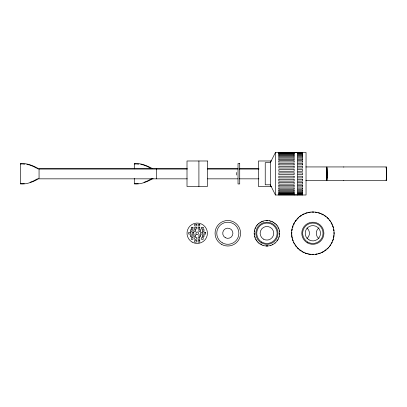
<?xml version="1.0" encoding="UTF-8"?>
<svg xmlns="http://www.w3.org/2000/svg" width="407" height="407" viewBox="0 0 407 407"><rect width="100%" height="100%" fill="white"/><g stroke="black" fill="none" stroke-linecap="round" stroke-linejoin="round"><path stroke-width="0.61" d="M275.432 152.483L270.334 162.688L265.232 162.688L265.232 184.793L270.334 184.793L275.432 194.999L306.044 194.999L306.044 152.483L275.432 152.483L275.432 194.999M329.533 246.433L330.53 245.055A0.85 0.85 0 0 0 330.24 244.928M37.23 178.887L33.532 180.967L30.032 182.336M151.17 178.887L147.466 180.967L143.971 182.336M321.733 252.569L323.244 251.801A0.85 0.85 0 0 0 322.98 251.506M37.836 178.637L38.436 178.475M38.436 178.897C32.896 181.924 26.867 184.452 20.35 183.939L20.35 163.538C26.867 163.034 32.896 165.552 38.436 168.579M151.77 178.637L152.371 178.475M152.371 178.897C146.835 181.924 140.807 184.452 134.29 183.939L134.29 178.429M310.363 212.149L308.684 212.413A0.85 0.85 0 0 0 308.76 212.637M24.379 183.343L20.35 183.511M138.319 183.343L134.29 183.511M278.836 152.63L302.645 152.63M278.836 152.895L294.139 152.895M297.863 152.895L302.645 152.895M278.836 153.276L294.139 153.276M297.863 153.276L302.645 153.276M278.836 153.8L294.139 153.8M297.863 153.8L302.645 153.8M297.863 154.431L302.645 154.431L302.645 155.606M278.836 155.199L294.139 155.199M297.863 155.199L302.645 155.199M297.863 156.059L302.645 156.059L302.645 157.382M278.836 157.056L294.139 157.056M297.863 157.056L302.645 157.056M297.863 158.12L302.645 158.12L302.645 159.554M278.836 159.32L294.139 159.32M297.863 159.32L302.645 159.32M297.863 160.567L302.645 160.567L302.645 162.093M271.545 160.984L258.43 160.984L258.43 186.492L271.545 186.492M278.836 161.945L294.139 161.945M297.863 161.945L302.645 161.945M297.863 163.339L302.645 163.339L302.645 164.932M278.836 164.855L294.139 164.855M297.863 164.855L302.645 164.855M297.863 166.366L302.645 166.366L302.645 168.02L297.863 167.984M305.82 166.936L386.263 166.936M187.245 168.64L39.057 168.64L39.057 178.841L187.245 178.841M207.539 168.64L237.983 168.64M239.255 168.64L258.918 168.64M39.057 169.063L187.245 169.063M207.539 169.063L237.983 169.063M239.255 169.063L258.918 169.063M297.863 169.577L302.645 169.577L302.645 171.255L297.863 171.255M297.863 172.889L302.645 172.889L302.645 174.588L297.863 174.588M297.863 176.221L302.645 176.221L302.645 177.905L297.863 177.905M207.539 178.841L237.983 178.841M239.255 178.841L258.918 178.841M278.836 179.497L294.139 179.497M297.863 179.497L302.645 179.497M305.82 180.54L386.263 180.54M297.863 181.11L302.645 181.11L302.645 179.462M278.836 182.626L294.139 182.626M297.863 182.626L302.645 182.626M297.863 184.142L302.645 184.142L302.645 182.55M278.836 185.536L294.139 185.536M297.863 185.536L302.645 185.536M297.863 186.915L302.645 186.915L302.645 185.388M278.836 188.156L294.139 188.156M297.863 188.156L302.645 188.156M297.863 189.362L302.645 189.362L302.645 187.927M278.836 190.425L294.139 190.425M297.863 190.425L302.645 190.425M297.863 191.422L302.645 191.422L302.645 190.1M278.836 192.277L294.139 192.277M297.863 192.277L302.645 192.277M297.863 193.05L302.645 193.05L302.645 191.87M278.836 193.676L294.139 193.676M297.863 193.676L302.645 193.676M278.836 194.205L294.139 194.205M297.863 194.205L302.645 194.205M278.836 194.587L294.139 194.587M297.863 194.587L302.645 194.587M278.836 194.851L302.645 194.851M134.29 163.97L136.101 164.006M20.35 163.97L22.161 164.006M136.701 164.016L138.858 164.179M22.767 164.016L24.919 164.179M315.328 212.149L317.007 212.413A0.85 0.85 0 0 1 316.936 212.637M140.776 164.433L141.906 164.647M26.837 164.433L27.966 164.647M142.47 164.759L143.473 165.013M28.536 164.759L29.533 165.013M152.371 168.579C146.835 165.557 140.807 163.029 134.29 163.543L134.29 168.849M38.436 169.007L37.23 168.59M143.971 165.145L147.466 166.514L150.549 168.264M30.032 165.145L33.532 166.514L36.61 168.264M297.227 247.68L298.428 248.881A0.85 0.85 0 0 0 298.524 248.758M302.645 152.498L302.645 154.284M302.645 193.198L302.645 194.978M297.542 152.483L297.542 194.999M294.139 152.498L294.139 154.284M294.139 155.606L294.139 154.431L278.836 154.431L278.836 155.606M294.139 157.382L294.139 156.059L278.836 156.059L278.836 157.382M294.139 159.554L294.139 158.12L278.836 158.12L278.836 159.554M294.139 162.093L294.139 160.567L278.836 160.567L278.836 162.093M294.139 164.932L294.139 163.339L278.836 163.339L278.836 164.932M294.139 179.462L294.139 181.11L278.836 181.11L278.836 179.462M294.139 182.55L294.139 184.142L278.836 184.142L278.836 182.55M294.139 185.388L294.139 186.915L278.836 186.915L278.836 185.388M294.139 187.927L294.139 189.362L278.836 189.362L278.836 187.927M294.139 190.1L294.139 191.422L278.836 191.422L278.836 190.1M294.139 191.87L294.139 193.05L278.836 193.05L278.836 191.87M294.139 193.198L294.139 194.978M287.337 152.498L287.337 152.864M278.836 152.498L278.836 154.284M278.836 193.198L278.836 194.978M270.334 160.984L270.334 186.492M236.319 172.471L236.319 175.01M198.911 160.984L198.911 186.492M156.395 168.64L156.395 178.841M152.991 178.485L152.991 178.841M318.976 238.726A6.802 6.802 0 0 1 318.976 227.793M306.98 227.996A6.802 6.802 0 0 1 306.98 238.522M312.062 254.192A0.85 0.85 0 0 0 311.996 254.502L313.695 254.502A0.85 0.85 0 0 0 313.629 254.192M315.333 254.136A0.85 0.85 0 0 0 315.328 254.37L317.007 254.105A0.85 0.85 0 0 0 316.849 253.744M318.579 253.327A0.85 0.85 0 0 0 318.6 253.724L320.217 253.2A0.85 0.85 0 0 0 320.06 252.925M324.567 250.809A0.85 0.85 0 0 0 324.644 250.941L326.017 249.944A0.85 0.85 0 0 0 325.712 249.695M327.045 248.453A0.85 0.85 0 0 0 327.264 248.881L328.464 247.68A0.85 0.85 0 0 0 328.276 247.542M331.089 243.396A0.85 0.85 0 0 0 331.384 243.661L332.158 242.145A0.85 0.85 0 0 0 331.934 242.073M332.397 240.349A0.85 0.85 0 0 0 332.784 240.634L333.308 239.016A0.85 0.85 0 0 0 333.16 238.985M333.542 237.383A0.85 0.85 0 0 0 333.694 237.423L333.959 235.745A0.85 0.85 0 0 0 333.562 235.785M333.933 234.091A0.85 0.85 0 0 0 334.086 234.111L334.091 232.463A0.85 0.85 0 0 0 333.933 232.428M333.562 230.733A0.85 0.85 0 0 0 333.959 230.779L333.694 229.095A0.85 0.85 0 0 0 333.542 229.141M333.16 227.533A0.85 0.85 0 0 0 333.308 227.503L332.784 225.89A0.85 0.85 0 0 0 332.453 226.104M331.934 224.445A0.85 0.85 0 0 0 332.158 224.374L331.384 222.858A0.85 0.85 0 0 0 331.089 223.128M330.24 221.591A0.85 0.85 0 0 0 330.53 221.464L329.533 220.085A0.85 0.85 0 0 0 329.278 220.396M328.276 218.976A0.85 0.85 0 0 0 328.464 218.844L327.264 217.638A0.85 0.85 0 0 0 327.065 217.984M325.783 216.789A0.85 0.85 0 0 0 326.017 216.575L324.644 215.578A0.85 0.85 0 0 0 324.501 215.949M322.98 215.018A0.85 0.85 0 0 0 323.244 214.723L321.733 213.95A0.85 0.85 0 0 0 321.652 214.255M320.156 213.461A0.85 0.85 0 0 0 320.217 213.324L318.6 212.795A0.85 0.85 0 0 0 318.564 213.029M313.66 212.251A0.85 0.85 0 0 0 313.695 212.022L311.996 212.022A0.85 0.85 0 0 0 312.037 212.251M305.54 213.461A0.85 0.85 0 0 1 305.474 213.324L307.092 212.795A0.85 0.85 0 0 1 307.127 213.029M302.584 214.911A0.85 0.85 0 0 1 302.447 214.723L303.963 213.95A0.85 0.85 0 0 1 304.044 214.255M299.842 216.743A0.85 0.85 0 0 1 299.674 216.575L301.048 215.578A0.85 0.85 0 0 1 301.19 215.949M297.741 219.073A0.85 0.85 0 0 1 297.227 218.844L298.428 217.638A0.85 0.85 0 0 1 298.626 217.984M295.619 221.612A0.85 0.85 0 0 1 295.161 221.464L296.164 220.085A0.85 0.85 0 0 1 296.413 220.396M294.093 224.435A0.85 0.85 0 0 1 293.533 224.374L294.307 222.858A0.85 0.85 0 0 1 294.434 222.944M292.862 227.508A0.85 0.85 0 0 1 292.384 227.503L292.908 225.89A0.85 0.85 0 0 1 293.243 226.104M292.048 230.759A0.85 0.85 0 0 1 291.738 230.779L292.002 229.095A0.85 0.85 0 0 1 292.43 229.314M291.992 234.01A0.85 0.85 0 0 1 291.605 234.111L291.605 232.412A0.85 0.85 0 0 1 291.992 232.514M292.43 237.205A0.85 0.85 0 0 1 292.002 237.423L291.738 235.745A0.85 0.85 0 0 1 292.048 235.76M293.243 240.415A0.85 0.85 0 0 1 292.908 240.634L292.384 239.016A0.85 0.85 0 0 1 292.862 239.016M294.434 243.574A0.85 0.85 0 0 1 294.307 243.661L293.533 242.145A0.85 0.85 0 0 1 293.681 242.094M296.444 246.047A0.85 0.85 0 0 1 296.164 246.433L295.161 245.055A0.85 0.85 0 0 1 295.706 244.907M301.2 250.488A0.85 0.85 0 0 1 301.048 250.941L299.674 249.944A0.85 0.85 0 0 1 299.984 249.695M304.039 252.096A0.85 0.85 0 0 1 303.963 252.569L302.447 251.801A0.85 0.85 0 0 1 302.584 251.612M307.112 253.327A0.85 0.85 0 0 1 307.092 253.724L305.474 253.2A0.85 0.85 0 0 1 305.632 252.925M310.363 254.136A0.85 0.85 0 0 1 310.363 254.37L308.684 254.105A0.85 0.85 0 0 1 308.847 253.744M279.685 233.262A12.754 12.754 0 0 1 260.556 244.307A12.754 12.754 0 0 1 260.556 222.212A12.754 12.754 0 0 1 279.685 233.262A0.85 0.85 0 0 0 279.421 233.333M254.589 234.707A0.85 0.85 0 0 1 254.283 234.885M254.177 233.236A0.85 0.85 0 0 1 254.563 233.415M262.968 245.38A0.85 0.85 0 0 1 263.09 245.212M266.31 245.614A0.85 0.85 0 0 0 266.107 245.986L267.755 245.986A0.85 0.85 0 0 0 267.557 245.614M261.528 244.383A0.85 0.85 0 0 1 261.523 244.811M260.078 244.017A0.85 0.85 0 0 1 260.302 243.844M258.923 242.765A0.85 0.85 0 0 1 258.821 243.101M257.616 241.972A0.85 0.85 0 0 1 257.809 241.88M256.853 240.334A0.85 0.85 0 0 1 256.629 240.776M255.744 239.382A0.85 0.85 0 0 1 256.237 239.372M255.408 237.602A0.85 0.85 0 0 1 255.082 237.978M254.573 236.406A0.85 0.85 0 0 1 254.991 236.487M254.548 231.624A0.85 0.85 0 0 1 254.273 231.685M254.584 230.062A0.85 0.85 0 0 1 254.762 230.174M255.418 228.581A0.85 0.85 0 0 1 255.062 228.586M255.769 227.096A0.85 0.85 0 0 1 255.952 227.304M257.015 225.865A0.85 0.85 0 0 1 256.598 225.783M257.651 224.511A0.85 0.85 0 0 1 257.799 224.832M259.025 223.591A0.85 0.85 0 0 1 258.781 223.448M260.119 222.476A0.85 0.85 0 0 1 260.18 222.827M263.014 221.123A0.85 0.85 0 0 1 262.932 221.612M261.874 222.034A0.85 0.85 0 0 1 261.477 221.729M266.076 220.798A0.85 0.85 0 0 0 266.153 220.528L267.709 220.528A0.85 0.85 0 0 0 267.786 220.798M269.348 220.736A0.85 0.85 0 0 1 269.246 220.92M272.385 221.729A0.85 0.85 0 0 1 272.059 222.003M270.93 221.612A0.85 0.85 0 0 1 270.848 221.123M275.081 223.448A0.85 0.85 0 0 1 274.552 223.647M273.682 222.827A0.85 0.85 0 0 1 273.743 222.476M277.264 225.783A0.85 0.85 0 0 1 276.994 225.86M276.068 224.832A0.85 0.85 0 0 1 276.211 224.511M278.8 228.586A0.85 0.85 0 0 1 278.592 228.602M277.91 227.304A0.85 0.85 0 0 1 278.098 227.096M279.589 231.685A0.85 0.85 0 0 1 279.38 231.649M278.993 230.276A0.85 0.85 0 0 1 279.278 230.062M279.584 234.885A0.85 0.85 0 0 1 279.39 234.793M278.78 237.978A0.85 0.85 0 0 1 278.571 237.79M279.009 236.436A0.85 0.85 0 0 1 279.294 236.406M277.233 240.776A0.85 0.85 0 0 1 277.014 240.334M277.767 239.341A0.85 0.85 0 0 1 278.118 239.382M275.04 243.101A0.85 0.85 0 0 1 274.939 242.765M272.339 244.811A0.85 0.85 0 0 1 272.339 244.383M270.772 245.212A0.85 0.85 0 0 1 270.894 245.38M343.676 167.053A6.802 0.387 -90 0 1 343.818 167.053M343.783 180.515A6.802 0.387 -90 0 1 343.712 180.515M386.05 168.045A6.802 0.387 -90 0 1 386.548 169.098A6.802 0.387 -90 0 1 386.574 177.849A6.802 0.387 -90 0 1 386.085 179.782M386.202 167.903A5.952 0.341 -90 0 1 386.324 167.903M386.447 168.773A5.952 0.341 -90 0 1 386.447 178.734M386.294 179.68A5.952 0.341 -90 0 1 386.233 179.68M207.412 160.984L187.006 160.984L187.006 186.492L207.412 186.492L207.412 160.984M239.723 163.538L238.024 163.538L238.024 183.944L239.723 183.944L239.723 163.538M294.139 166.366L278.836 166.366L278.836 168.02L294.139 167.984L294.139 166.366M294.139 169.577L278.836 169.577L278.836 171.255L294.139 171.255L294.139 169.577M294.139 172.889L278.836 172.889L278.836 174.588L294.139 174.588L294.139 172.889M294.139 176.221L278.836 176.221L278.836 177.905L294.139 177.905L294.139 176.221M196.378 224.262L194.678 224.262L194.678 225.961L196.378 225.961L196.378 224.262M199.781 224.262L198.077 224.262L198.077 225.961L199.781 225.961L199.781 224.262M192.969 227.279L191.265 227.279L191.265 228.983L192.969 228.983L192.969 227.279M196.367 227.279L194.668 227.279L194.668 228.983L196.367 228.983L196.367 227.279M199.771 227.279L198.067 227.279L198.067 228.983L199.771 228.983L199.771 227.279M203.169 227.279L201.47 227.279L201.47 228.983L203.169 228.983L203.169 227.279M192.109 229.858L190.405 229.858L190.405 231.558L192.109 231.558L192.109 229.858M195.508 229.858L193.808 229.858L193.808 231.558L195.508 231.558L195.508 229.858M200.61 229.858L198.911 229.858L198.911 231.558L200.61 231.558L200.61 229.858M204.009 229.858L202.31 229.858L202.31 231.558L204.009 231.558L204.009 229.858M190.405 232.366L188.706 232.366L188.706 234.066L190.405 234.066L190.405 232.366M193.808 232.366L192.109 232.366L192.109 234.066L193.808 234.066L193.808 232.366M202.31 232.366L200.61 232.366L200.61 234.066L202.31 234.066L202.31 232.366M205.713 232.366L204.009 232.366L204.009 234.066L205.713 234.066L205.713 232.366M192.109 234.961L190.405 234.961L190.405 236.66L192.109 236.66L192.109 234.961M195.508 234.961L193.808 234.961L193.808 236.66L195.508 236.66L195.508 234.961M200.61 234.961L198.911 234.961L198.911 236.66L200.61 236.66L200.61 234.961M204.009 234.961L202.31 234.961L202.31 236.66L204.009 236.66L204.009 234.961M192.969 237.642L191.265 237.642L191.265 239.341L192.969 239.341L192.969 237.642M196.367 237.642L194.668 237.642L194.668 239.341L196.367 239.341L196.367 237.642M199.771 237.642L198.067 237.642L198.067 239.341L199.771 239.341L199.771 237.642M203.169 237.642L201.47 237.642L201.47 239.341L203.169 239.341L203.169 237.642M196.378 240.43L194.678 240.43L194.678 242.129L196.378 242.129L196.378 240.43M199.781 240.43L198.077 240.43L198.077 242.129L199.781 242.129L199.781 240.43M307.743 242.094A10.206 10.206 0 0 0 323.051 233.262A10.206 10.206 0 0 0 307.743 224.425A10.206 10.206 0 0 0 307.743 242.094M309.02 239.886A7.652 7.652 0 0 0 320.497 233.262A7.652 7.652 0 0 0 309.02 226.633A7.652 7.652 0 0 0 309.02 239.886M307.321 242.831A11.055 11.055 0 0 0 323.901 233.262A11.055 11.055 0 0 0 307.321 223.687A11.055 11.055 0 0 0 307.321 242.831M302.218 251.668A21.256 21.256 0 0 0 334.101 233.262A21.256 21.256 0 0 0 302.218 214.85A21.256 21.256 0 0 0 302.218 251.668M261.406 242.831A11.055 11.055 0 0 0 277.986 233.262A11.055 11.055 0 0 0 261.406 223.687A11.055 11.055 0 0 0 261.406 242.831M261.828 242.094A10.206 10.206 0 0 0 277.136 233.262A10.206 10.206 0 0 0 261.828 224.425A10.206 10.206 0 0 0 261.828 242.094M263.533 239.153A6.802 6.802 0 0 0 273.733 233.262A6.802 6.802 0 0 0 263.533 227.371A6.802 6.802 0 0 0 263.533 239.153M196.571 234.366A1.277 1.277 0 0 0 198.484 233.262A1.277 1.277 0 0 0 196.571 232.153A1.277 1.277 0 0 0 196.571 234.366M192.109 242.094A10.206 10.206 0 0 0 207.412 233.262A10.206 10.206 0 0 0 192.109 224.425A10.206 10.206 0 0 0 192.109 242.094M221.444 244.307A12.754 12.754 0 0 0 240.573 233.262A12.754 12.754 0 0 0 221.444 222.212A12.754 12.754 0 0 0 221.444 244.307M222.293 242.831A11.055 11.055 0 0 0 238.873 233.262A11.055 11.055 0 0 0 222.293 223.687A11.055 11.055 0 0 0 222.293 242.831M225.269 237.678A5.103 5.103 0 0 0 232.921 233.262A5.103 5.103 0 0 0 225.269 228.841A5.103 5.103 0 0 0 225.269 237.678M327.157 177.656A6.802 0.387 -90 0 0 326.872 166.967A6.802 0.387 -90 0 0 326.485 176.597A6.802 0.387 -90 0 0 327.157 177.656M327.116 177.182A5.952 0.341 -90 0 0 326.872 167.826A5.952 0.341 -90 0 0 326.531 176.256A5.952 0.341 -90 0 0 327.116 177.182"/></g></svg>
